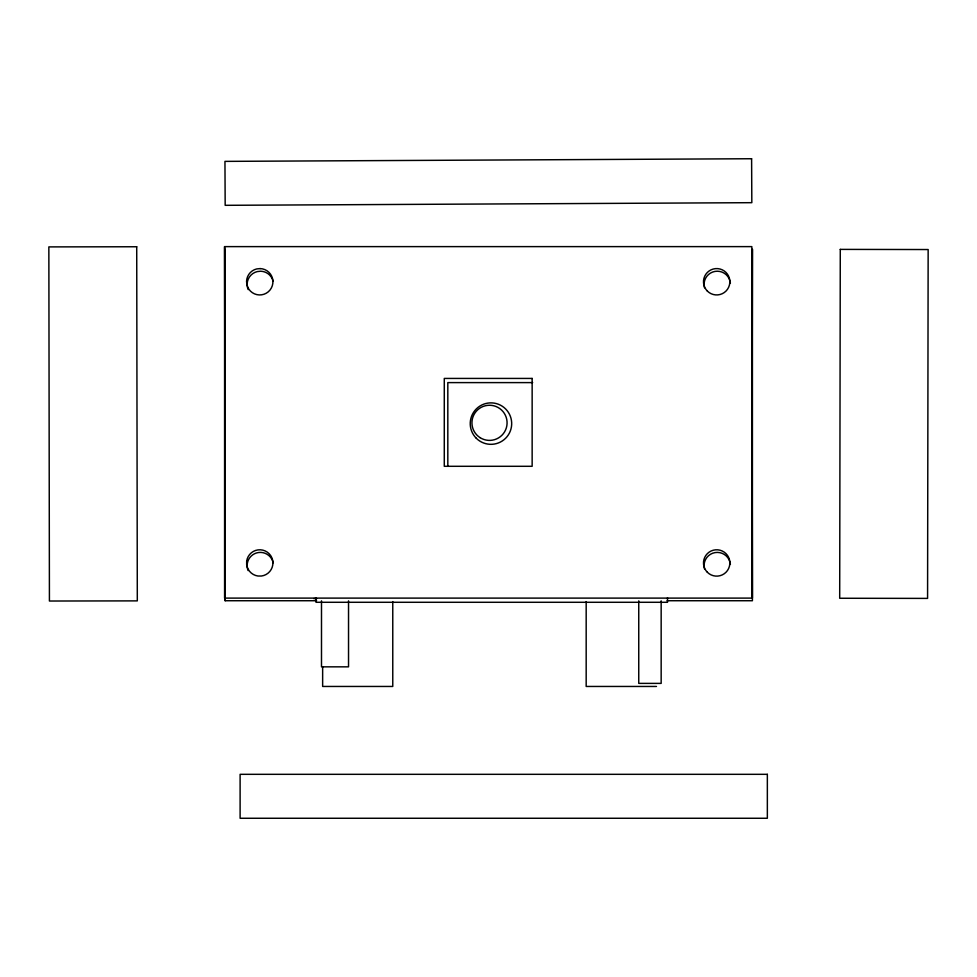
<?xml version="1.0" encoding="UTF-8"?>
<svg xmlns="http://www.w3.org/2000/svg" width="977" height="977" viewBox="0 0 977 977"><rect width="100%" height="100%" fill="white"/><g stroke="black" fill="none" stroke-linecap="round" stroke-linejoin="round"><path stroke-width="1.47" d="M667.071 600.733L752.412 600.733L752.412 249.245L751.826 598.107L224.588 598.107L224.588 246.619L751.826 246.619L752.412 598.107M532.66 382.605L447.82 382.605L447.82 465.931M313.764 598.571L316.817 598.571M224.588 246.619L225.174 600.733L316.597 600.733M656.471 686.452L586.176 686.452L586.176 601.6M667.499 597.716L667.499 602.284L316.011 602.284L316.011 597.716M661.16 600.843L661.16 683.387L638.75 683.387L638.75 600.843M392.766 601.6L392.766 686.452L322.642 686.452L322.642 666.754M348.533 600.843L348.533 666.839L321.494 666.839L321.494 600.843M225.174 249.245L225.174 600.733M704.527 287.812A13.177 13.177 0 0 1 714.969 271.411A13.177 13.177 0 0 1 730.393 283.245M248.219 289.607A13.177 13.177 0 0 1 247.499 287.421L247.144 283.989A13.177 13.177 0 0 1 257.305 271.569L260.725 271.215A13.177 13.177 0 0 1 273.157 281.376M704.527 568.993A13.177 13.177 0 0 1 714.969 552.603A13.177 13.177 0 0 1 730.393 564.437M248.121 570.568A13.177 13.177 0 0 1 247.242 567.234L247.266 563.79A13.177 13.177 0 0 1 273.206 562.813M840.281 249.391L839.695 598.254L927.576 598.4L928.15 249.538L840.281 249.391M246.68 561.164L246.668 564.608A13.177 13.177 0 0 0 257.952 576.015L261.396 576.027A13.177 13.177 0 0 0 272.913 562.459A13.177 13.177 0 0 0 260.395 549.795A13.177 13.177 0 0 0 246.68 561.164M260.138 268.59L256.719 268.931A13.177 13.177 0 0 0 246.57 281.364L246.912 284.783A13.177 13.177 0 0 0 261.641 294.81A13.177 13.177 0 0 0 272.901 281.022A13.177 13.177 0 0 0 260.138 268.59M751.606 158.738L224.954 161.376L225.174 205.317L751.826 202.679L751.606 158.738M136.719 246.754L48.85 246.9L49.424 601.026L137.305 600.879L136.719 246.754M532.147 378.429L444.279 378.429L444.279 466.298L532.147 466.298L532.147 378.429M767.348 774.321L240.11 774.321L240.11 818.262L767.348 818.262L767.348 774.321M707.36 291.085A13.177 13.177 0 0 0 729.404 285.174A13.177 13.177 0 0 0 713.271 269.029A13.177 13.177 0 0 0 707.36 291.085M707.36 572.278A13.177 13.177 0 0 0 729.404 566.367A13.177 13.177 0 0 0 713.271 550.222A13.177 13.177 0 0 0 707.36 572.278M480.025 437.623A17.574 17.574 0 0 0 507.063 423.652A17.574 17.574 0 0 0 481.441 407.214A17.574 17.574 0 0 0 480.025 437.623M476.287 438.258A20.737 20.737 0 0 0 510.983 428.964A20.737 20.737 0 0 0 485.593 403.574A20.737 20.737 0 0 0 476.287 438.258"/></g></svg>
